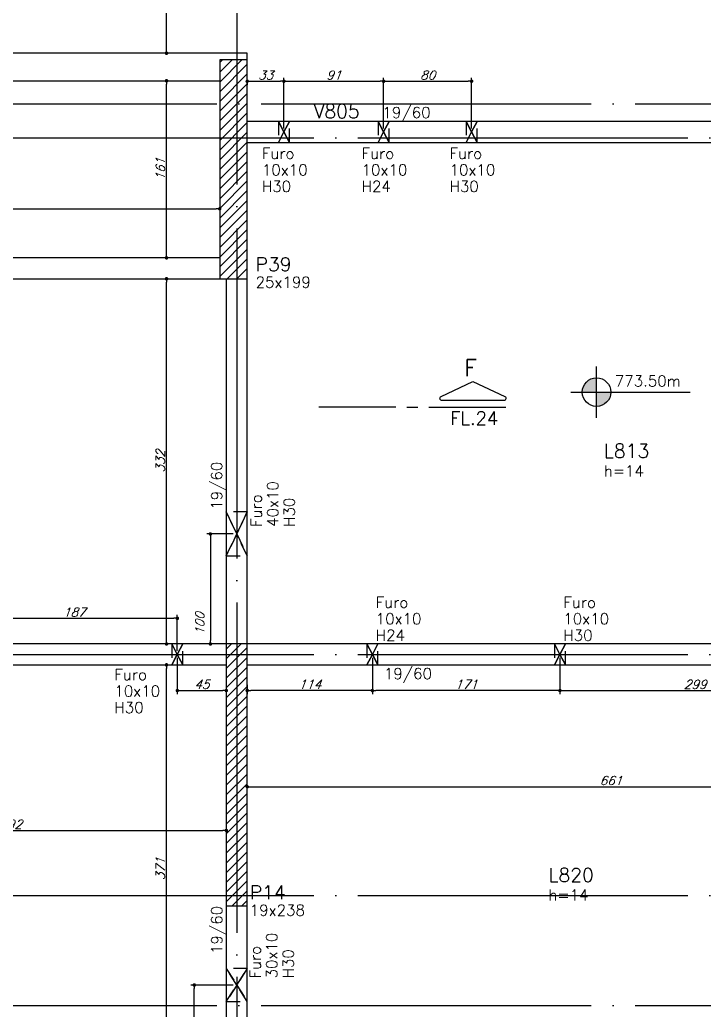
# Model space of a CAD drawing. Extents: x -5173 to 5397, y -2411 to 2089.
# Drawn here: x 408 to 1030, y 551 to 1451 of the extents above; entities that cross this region are included whole.
import ezdxf
from ezdxf.enums import TextEntityAlignment as Align

# ---------------------------------------------------------------- set-up
doc = ezdxf.new("R2010")
doc.units = 0
doc.header["$LTSCALE"] = 50
doc.header["$MEASUREMENT"] = 0
doc.linetypes.add('EIXO', pattern=[6.8, 6, -0.4, 0, -0.4])
doc.linetypes.add('HIDDEN', pattern=[0.375, 0.25, -0.125])
doc.layers.get('0').update_dxf_attribs({"linetype": 'CONTINUOUS'})
doc.layers.get('DEFPOINTS').update_dxf_attribs({"linetype": 'CONTINUOUS'})
for name, color, linetype in [('F-CORTE-INDICAÇÃO', 4, 'CONTINUOUS'), ('F-COTAS', 106, 'CONTINUOUS'), ('F-COTAS-FUROS-VIGA', 50, 'CONTINUOUS'), ('F-EIXO', 12, 'EIXO'), ('F-FURO-PAREDE', 2, 'HIDDEN'), ('F-FURO-PAREDE-TEXTOS', 2, 'CONTINUOUS'), ('F-LAJES-DIM', 2, 'CONTINUOUS'), ('F-LAJES-NOME', 4, 'CONTINUOUS'), ('F-NÍVEL-PLANTA', 2, 'CONTINUOUS'), ('F-PILARES-DIM', 172, 'CONTINUOUS'), ('F-PILARES-HACH', 174, 'CONTINUOUS'), ('F-PILARES-NOME', 170, 'CONTINUOUS'), ('F-PILARES-S', 170, 'CONTINUOUS'), ('F-TEXTO', 6, 'CONTINUOUS'), ('F-VIGAS', 3, 'CONTINUOUS'), ('F-VIGAS-DIM', 2, 'CONTINUOUS'), ('F-VIGAS-NOME', 4, 'CONTINUOUS')]:
    doc.layers.add(name, color=color, linetype=linetype)
doc.styles.add('CP-TEXT-INCL', font='simplex.shx', dxfattribs={"oblique": 20})
doc.styles.add('MCP', font='simplex.shx')
doc.styles.add('ROMANS', font='simplex.shx')
doc.dimstyles.new('CP-COTAS-50', dxfattribs={"dimscale": 0.64, "dimtxt": 12.5, "dimasz": 5, "dimexe": 5, "dimexo": 5, "dimgap": 2.5, "dimtad": 1, "dimdec": 1, "dimdsep": 46, "dimtxsty": 'CP-TEXT-INCL', "dimblk1": 'DOT', "dimblk2": 'DOT', "dimsah": 1, "dimcen": 9, "dimclrd": 256, "dimclre": 256, "dimclrt": 256, "dimadec": 0, "dimazin": 0, "dimtfac": 1, "dimtdec": 1, "dimtmove": 2, "dimatfit": 3, "dimldrblk": 'DOT', "dimfxl": 0, "dimtolj": 1, "dimarcsym": 0})

# ---------------------------------------------------------------- blocks, each defined once
blk = doc.blocks.new('Nível - Planta')
at = {"layer": 'F-NÍVEL-PLANTA'}
h = blk.add_hatch(color=71, dxfattribs=at)
h.paths.add_polyline_path([(0, 0), (0, 0.26, 0.414214), (-0.26, 0)])
h.paths.add_polyline_path([(0.26, 0), (0, 0), (0, -0.26, 0.414214)])
for p, q in [((0, -0.469), (0, 0.469)), ((-0.469, 0), (1.704, 0))]:
    blk.add_line(p, q, dxfattribs=at)
blk.add_circle((0, 0), 0.26, dxfattribs=at)
at = {"layer": 'F-TEXTO', "color": 3, "style": 'MCP'}
blk.add_attdef('NÍVEL', (0.333, 0.102), '', height=0.2, dxfattribs=at)
blk = doc.blocks.new('_DOT')
at = {"color": 0, "linetype": 'ByBlock'}
blk.add_line((-0.5, 0), (-1, 0), dxfattribs=at)
at = {"color": 0, "linetype": 'ByBlock', "const_width": 0.5}
blk.add_lwpolyline([(-0.25, 0, 1), (0.25, 0, 1)], format="xyb", close=True, dxfattribs=at)
blk = doc.blocks.new('*D43')
at = {"layer": 'DEFPOINTS', "color": 0, "linetype": 'Continuous', "transparency": 16777216}
for p in [(541.64, 864.5), (541.64, 864.5), (541.64, 493.5)]:
    blk.add_point(p, dxfattribs=at)
at = {"layer": 'F-COTAS', "linetype": 'Continuous', "lineweight": -2, "transparency": 16777216}
blk.add_line((541.64, 496.7), (541.64, 861.3), dxfattribs=at)
at = {"layer": 'F-COTAS', "linetype": 'Continuous', "lineweight": -2, "transparency": 16777216, "xscale": 3.2, "yscale": 3.2, "zscale": 3.2}
for p, rotation in [((541.64, 864.5), 90), ((541.64, 493.5), 270)]:
    blk.add_blockref('_DOT', p, dxfattribs=dict(at, rotation=rotation))
at = {"layer": 'F-COTAS', "linetype": 'Continuous', "transparency": 16777216, "insert": (536.04, 679), "char_height": 8, "attachment_point": 5, "rotation": 90, "style": 'CP-TEXT-INCL'}
blk.add_mtext('\\A1;371', dxfattribs=at)
blk = doc.blocks.new('*D44')
at = {"layer": 'DEFPOINTS', "color": 0, "linetype": 'Continuous', "transparency": 16777216}
for p in [(541.64, 1215.5), (541.64, 1215.5), (541.64, 883.5)]:
    blk.add_point(p, dxfattribs=at)
at = {"layer": 'F-COTAS', "linetype": 'Continuous', "lineweight": -2, "transparency": 16777216}
blk.add_line((541.64, 886.7), (541.64, 1212.3), dxfattribs=at)
at = {"layer": 'F-COTAS', "linetype": 'Continuous', "lineweight": -2, "transparency": 16777216, "xscale": 3.2, "yscale": 3.2, "zscale": 3.2}
for p, rotation in [((541.64, 1215.5), 90), ((541.64, 883.5), 270)]:
    blk.add_blockref('_DOT', p, dxfattribs=dict(at, rotation=rotation))
at = {"layer": 'F-COTAS', "linetype": 'Continuous', "transparency": 16777216, "insert": (536.04, 1049.5), "char_height": 8, "attachment_point": 5, "rotation": 90, "style": 'CP-TEXT-INCL'}
blk.add_mtext('\\A1;332', dxfattribs=at)
blk = doc.blocks.new('*D45')
at = {"layer": 'DEFPOINTS', "color": 0, "linetype": 'Continuous', "transparency": 16777216}
for p in [(541.64, 1395.5), (541.64, 1395.5), (541.64, 1234.5)]:
    blk.add_point(p, dxfattribs=at)
at = {"layer": 'F-COTAS', "linetype": 'Continuous', "lineweight": -2, "transparency": 16777216}
blk.add_line((541.64, 1237.7), (541.64, 1392.3), dxfattribs=at)
at = {"layer": 'F-COTAS', "linetype": 'Continuous', "lineweight": -2, "transparency": 16777216, "xscale": 3.2, "yscale": 3.2, "zscale": 3.2}
for p, rotation in [((541.64, 1395.5), 90), ((541.64, 1234.5), 270)]:
    blk.add_blockref('_DOT', p, dxfattribs=dict(at, rotation=rotation))
at = {"layer": 'F-COTAS', "linetype": 'Continuous', "transparency": 16777216, "insert": (536.04, 1315), "char_height": 8, "attachment_point": 5, "rotation": 90, "style": 'CP-TEXT-INCL'}
blk.add_mtext('\\A1;161', dxfattribs=at)
blk = doc.blocks.new('*D46')
at = {"layer": 'DEFPOINTS', "color": 0, "linetype": 'Continuous', "transparency": 16777216}
for p in [(541.64, 1655.5), (541.64, 1655.5), (541.64, 1420.5)]:
    blk.add_point(p, dxfattribs=at)
at = {"layer": 'F-COTAS', "linetype": 'Continuous', "lineweight": -2, "transparency": 16777216}
blk.add_line((541.64, 1423.7), (541.64, 1652.3), dxfattribs=at)
at = {"layer": 'F-COTAS', "linetype": 'Continuous', "lineweight": -2, "transparency": 16777216, "xscale": 3.2, "yscale": 3.2, "zscale": 3.2}
for p, rotation in [((541.64, 1655.5), 90), ((541.64, 1420.5), 270)]:
    blk.add_blockref('_DOT', p, dxfattribs=dict(at, rotation=rotation))
at = {"layer": 'F-COTAS', "linetype": 'Continuous', "transparency": 16777216, "insert": (536.04, 1538), "char_height": 8, "attachment_point": 5, "rotation": 90, "style": 'CP-TEXT-INCL'}
blk.add_mtext('\\A1;235', dxfattribs=at)
blk = doc.blocks.new('*D91')
at = {"layer": 'DEFPOINTS', "color": 0, "linetype": 'Continuous', "transparency": 16777216}
for p in [(142.5, 1279.11), (590, 1279.11), (590, 1279.11)]:
    blk.add_point(p, dxfattribs=at)
at = {"layer": 'F-COTAS', "linetype": 'Continuous', "lineweight": -2, "transparency": 16777216}
blk.add_line((145.7, 1279.11), (586.8, 1279.11), dxfattribs=at)
at = {"layer": 'F-COTAS', "linetype": 'Continuous', "lineweight": -2, "transparency": 16777216, "xscale": 3.2, "yscale": 3.2, "zscale": 3.2, "rotation": 180}
blk.add_blockref('_DOT', (142.5, 1279.11), dxfattribs=at)
at = {"layer": 'F-COTAS', "linetype": 'Continuous', "lineweight": -2, "transparency": 16777216, "xscale": 3.2, "yscale": 3.2, "zscale": 3.2}
blk.add_blockref('_DOT', (590, 1279.11), dxfattribs=at)
at = {"layer": 'F-COTAS', "linetype": 'Continuous', "transparency": 16777216, "insert": (366.25, 1284.71), "char_height": 8, "attachment_point": 5, "style": 'CP-TEXT-INCL'}
blk.add_mtext('\\A1;447.5', dxfattribs=at)
blk = doc.blocks.new('*D104')
at = {"layer": 'DEFPOINTS', "color": 0, "linetype": 'Continuous', "transparency": 16777216}
for p in [(204, 713.98), (596, 713.98), (596, 713.98)]:
    blk.add_point(p, dxfattribs=at)
at = {"layer": 'F-COTAS', "linetype": 'Continuous', "lineweight": -2, "transparency": 16777216}
blk.add_line((207.2, 713.98), (592.8, 713.98), dxfattribs=at)
at = {"layer": 'F-COTAS', "linetype": 'Continuous', "lineweight": -2, "transparency": 16777216, "xscale": 3.2, "yscale": 3.2, "zscale": 3.2, "rotation": 180}
blk.add_blockref('_DOT', (204, 713.98), dxfattribs=at)
at = {"layer": 'F-COTAS', "linetype": 'Continuous', "lineweight": -2, "transparency": 16777216, "xscale": 3.2, "yscale": 3.2, "zscale": 3.2}
blk.add_blockref('_DOT', (596, 713.98), dxfattribs=at)
at = {"layer": 'F-COTAS', "linetype": 'Continuous', "transparency": 16777216, "insert": (400, 719.58), "char_height": 8, "attachment_point": 5, "style": 'CP-TEXT-INCL'}
blk.add_mtext('\\A1;392', dxfattribs=at)
blk = doc.blocks.new('*D105')
at = {"layer": 'DEFPOINTS', "color": 0, "linetype": 'Continuous', "transparency": 16777216}
for p in [(615, 748.29), (1276, 753.73), (1276, 753.73)]:
    blk.add_point(p, dxfattribs=at)
at = {"layer": 'F-COTAS', "linetype": 'Continuous', "lineweight": -2, "transparency": 16777216}
for p, q in [((615, 751.49), (615, 756.93)), ((618.2, 753.73), (1272.8, 753.73)), ((1276, 750.53), (1276, 750.53))]:
    blk.add_line(p, q, dxfattribs=at)
at = {"layer": 'F-COTAS', "linetype": 'Continuous', "lineweight": -2, "transparency": 16777216, "xscale": 3.2, "yscale": 3.2, "zscale": 3.2, "rotation": 180}
blk.add_blockref('_DOT', (615, 753.73), dxfattribs=at)
at = {"layer": 'F-COTAS', "linetype": 'Continuous', "lineweight": -2, "transparency": 16777216, "xscale": 3.2, "yscale": 3.2, "zscale": 3.2}
blk.add_blockref('_DOT', (1276, 753.73), dxfattribs=at)
at = {"layer": 'F-COTAS', "linetype": 'Continuous', "transparency": 16777216, "insert": (945.5, 759.33), "char_height": 8, "attachment_point": 5, "style": 'CP-TEXT-INCL'}
blk.add_mtext('\\A1;661', dxfattribs=at)
blk = doc.blocks.new('*U183')
at = {"layer": 'F-EIXO'}
blk.add_line((0, 0), (7197, 0), dxfattribs=at)
at = {"layer": 'F-TEXTO', "style": 'ROMANS'}
blk.add_attdef('EIXO', text='', height=17.5, dxfattribs=at).set_placement((-28.2072, 0), align=Align.MIDDLE_CENTER)
blk = doc.blocks.new('*U184')
at = {"layer": 'F-EIXO'}
blk.add_line((0, 0), (7285, 0), dxfattribs=at)
at = {"layer": 'F-TEXTO', "style": 'ROMANS'}
blk.add_attdef('EIXO', text='', height=17.5, dxfattribs=at).set_placement((-28.2072, 0), align=Align.MIDDLE_CENTER)
blk = doc.blocks.new('*U191')
at = {"layer": 'F-EIXO'}
blk.add_line((0, 0), (7197, 0), dxfattribs=at)
at = {"layer": 'F-TEXTO', "style": 'ROMANS'}
blk.add_attdef('EIXO', text='', height=17.5, dxfattribs=at).set_placement((-28.2072, 0), align=Align.MIDDLE_CENTER)
blk = doc.blocks.new('*U192')
at = {"layer": 'F-EIXO'}
blk.add_line((0, 0), (7197, 0), dxfattribs=at)
at = {"layer": 'F-TEXTO', "style": 'ROMANS'}
blk.add_attdef('EIXO', text='', height=17.5, dxfattribs=at).set_placement((-28.2072, 0), align=Align.MIDDLE_CENTER)
blk = doc.blocks.new('*U193')
at = {"layer": 'F-EIXO'}
blk.add_line((0, 0), (7285, 0), dxfattribs=at)
at = {"layer": 'F-TEXTO', "style": 'ROMANS'}
blk.add_attdef('EIXO', text='', height=17.5, dxfattribs=at).set_placement((-28.2072, 0), align=Align.MIDDLE_CENTER)
blk = doc.blocks.new('*U201')
at = {"layer": 'F-EIXO'}
blk.add_line((0, 0), (0, -3127.88), dxfattribs=at)
at = {"layer": 'F-TEXTO', "style": 'ROMANS'}
blk.add_attdef('EIXO', text='', height=17.5, rotation=360, dxfattribs=at).set_placement((0, 28.21), align=Align.MIDDLE_CENTER)
blk = doc.blocks.new('*U219')
at = {"layer": 'F-CORTE-INDICAÇÃO'}
for p, q in [((70, 0), (0, 0)), ((80, 0), (90, 0)), ((100, 0), (170, 0))]:
    blk.add_line(p, q, dxfattribs=at)
blk.add_lwpolyline([(112, 6, -0.802585), (111.15, 9.81), (140, 23.26), (168.85, 9.81, -0.802585), (168, 6)], format="xyb", close=True, dxfattribs=at)
at = {"layer": 'F-CORTE-INDICAÇÃO', "style": 'ROMANS'}
blk.add_attdef('CORTE', text='', height=15, dxfattribs=at).set_placement((140, 35.76), align=Align.MIDDLE_CENTER)
at = {"layer": 'F-CORTE-INDICAÇÃO', "color": 2, "style": 'ROMANS'}
blk.add_attdef('FOLHA', text='', height=12, dxfattribs=at).set_placement((80.51, -10), align=Align.MIDDLE_CENTER)
blk = doc.blocks.new('*D636')
at = {"layer": 'DEFPOINTS', "color": 0, "linetype": 'Continuous', "transparency": 16777216}
for p in [(615, 1396.99), (648.34, 1395.06), (648.34, 1349)]:
    blk.add_point(p, dxfattribs=at)
at = {"layer": 'F-COTAS-FUROS-VIGA', "linetype": 'Continuous', "lineweight": -2, "transparency": 16777216}
for p, q in [((648.34, 1352.2), (648.34, 1398.26)), ((615, 1393.79), (615, 1391.86)), ((618.2, 1395.06), (645.14, 1395.06))]:
    blk.add_line(p, q, dxfattribs=at)
at = {"layer": 'F-COTAS-FUROS-VIGA', "linetype": 'Continuous', "lineweight": -2, "transparency": 16777216, "xscale": 3.2, "yscale": 3.2, "zscale": 3.2, "rotation": 180}
blk.add_blockref('_DOT', (615, 1395.06), dxfattribs=at)
at = {"layer": 'F-COTAS-FUROS-VIGA', "linetype": 'Continuous', "lineweight": -2, "transparency": 16777216, "xscale": 3.2, "yscale": 3.2, "zscale": 3.2}
blk.add_blockref('_DOT', (648.34, 1395.06), dxfattribs=at)
at = {"layer": 'F-COTAS-FUROS-VIGA', "linetype": 'Continuous', "transparency": 16777216, "insert": (631.67, 1400.66), "char_height": 8, "attachment_point": 5, "style": 'CP-TEXT-INCL'}
blk.add_mtext('\\A1;33', dxfattribs=at)
blk = doc.blocks.new('*D637')
at = {"layer": 'DEFPOINTS', "color": 0, "linetype": 'Continuous', "transparency": 16777216}
for p in [(738.99, 1395.06), (648.34, 1349), (738.99, 1349)]:
    blk.add_point(p, dxfattribs=at)
at = {"layer": 'F-COTAS-FUROS-VIGA', "linetype": 'Continuous', "lineweight": -2, "transparency": 16777216}
for p, q in [((648.34, 1352.2), (648.34, 1398.26)), ((738.99, 1352.2), (738.99, 1398.26)), ((651.54, 1395.06), (735.79, 1395.06))]:
    blk.add_line(p, q, dxfattribs=at)
at = {"layer": 'F-COTAS-FUROS-VIGA', "linetype": 'Continuous', "lineweight": -2, "transparency": 16777216, "xscale": 3.2, "yscale": 3.2, "zscale": 3.2, "rotation": 180}
blk.add_blockref('_DOT', (648.34, 1395.06), dxfattribs=at)
at = {"layer": 'F-COTAS-FUROS-VIGA', "linetype": 'Continuous', "lineweight": -2, "transparency": 16777216, "xscale": 3.2, "yscale": 3.2, "zscale": 3.2}
blk.add_blockref('_DOT', (738.99, 1395.06), dxfattribs=at)
at = {"layer": 'F-COTAS-FUROS-VIGA', "linetype": 'Continuous', "transparency": 16777216, "insert": (693.67, 1400.66), "char_height": 8, "attachment_point": 5, "style": 'CP-TEXT-INCL'}
blk.add_mtext('\\A1;91', dxfattribs=at)
blk = doc.blocks.new('*D638')
at = {"layer": 'DEFPOINTS', "color": 0, "linetype": 'Continuous', "transparency": 16777216}
for p in [(818.93, 1395.06), (738.99, 1349), (818.93, 1349)]:
    blk.add_point(p, dxfattribs=at)
at = {"layer": 'F-COTAS-FUROS-VIGA', "linetype": 'Continuous', "lineweight": -2, "transparency": 16777216}
for p, q in [((738.99, 1352.2), (738.99, 1398.26)), ((818.93, 1352.2), (818.93, 1398.26)), ((742.19, 1395.06), (815.73, 1395.06))]:
    blk.add_line(p, q, dxfattribs=at)
at = {"layer": 'F-COTAS-FUROS-VIGA', "linetype": 'Continuous', "lineweight": -2, "transparency": 16777216, "xscale": 3.2, "yscale": 3.2, "zscale": 3.2, "rotation": 180}
blk.add_blockref('_DOT', (738.99, 1395.06), dxfattribs=at)
at = {"layer": 'F-COTAS-FUROS-VIGA', "linetype": 'Continuous', "lineweight": -2, "transparency": 16777216, "xscale": 3.2, "yscale": 3.2, "zscale": 3.2}
blk.add_blockref('_DOT', (818.93, 1395.06), dxfattribs=at)
at = {"layer": 'F-COTAS-FUROS-VIGA', "linetype": 'Continuous', "transparency": 16777216, "insert": (778.96, 1400.66), "char_height": 8, "attachment_point": 5, "style": 'CP-TEXT-INCL'}
blk.add_mtext('\\A1;80', dxfattribs=at)
blk = doc.blocks.new('*D658')
at = {"layer": 'DEFPOINTS', "color": 0, "linetype": 'Continuous', "transparency": 16777216}
for p in [(566.88, 573.48), (605.5, 573.48), (575.06, 493.5)]:
    blk.add_point(p, dxfattribs=at)
at = {"layer": 'F-COTAS-FUROS-VIGA', "linetype": 'Continuous', "lineweight": -2, "transparency": 16777216}
for p, q in [((602.3, 573.48), (563.68, 573.48)), ((566.88, 496.7), (566.88, 570.28)), ((571.86, 493.5), (563.68, 493.5))]:
    blk.add_line(p, q, dxfattribs=at)
at = {"layer": 'F-COTAS-FUROS-VIGA', "linetype": 'Continuous', "lineweight": -2, "transparency": 16777216, "xscale": 3.2, "yscale": 3.2, "zscale": 3.2}
for p, rotation in [((566.88, 573.48), 90), ((566.88, 493.5), 270)]:
    blk.add_blockref('_DOT', p, dxfattribs=dict(at, rotation=rotation))
at = {"layer": 'F-COTAS-FUROS-VIGA', "linetype": 'Continuous', "transparency": 16777216, "insert": (561.28, 533.49), "char_height": 8, "attachment_point": 5, "rotation": 90, "style": 'CP-TEXT-INCL'}
blk.add_mtext('\\A1;80', dxfattribs=at)
blk = doc.blocks.new('*D661')
at = {"layer": 'DEFPOINTS', "color": 0, "linetype": 'Continuous', "transparency": 16777216}
for p in [(551.45, 906.83), (364.03, 874), (551.45, 874)]:
    blk.add_point(p, dxfattribs=at)
at = {"layer": 'F-COTAS-FUROS-VIGA', "linetype": 'Continuous', "lineweight": -2, "transparency": 16777216}
for p, q in [((364.03, 877.2), (364.03, 910.03)), ((551.45, 877.2), (551.45, 910.03)), ((367.23, 906.83), (548.25, 906.83))]:
    blk.add_line(p, q, dxfattribs=at)
at = {"layer": 'F-COTAS-FUROS-VIGA', "linetype": 'Continuous', "lineweight": -2, "transparency": 16777216, "xscale": 3.2, "yscale": 3.2, "zscale": 3.2, "rotation": 180}
blk.add_blockref('_DOT', (364.03, 906.83), dxfattribs=at)
at = {"layer": 'F-COTAS-FUROS-VIGA', "linetype": 'Continuous', "lineweight": -2, "transparency": 16777216, "xscale": 3.2, "yscale": 3.2, "zscale": 3.2}
blk.add_blockref('_DOT', (551.45, 906.83), dxfattribs=at)
at = {"layer": 'F-COTAS-FUROS-VIGA', "linetype": 'Continuous', "transparency": 16777216, "insert": (457.74, 912.43), "char_height": 8, "attachment_point": 5, "style": 'CP-TEXT-INCL'}
blk.add_mtext('\\A1;187', dxfattribs=at)
blk = doc.blocks.new('*D662')
at = {"layer": 'DEFPOINTS', "color": 0, "linetype": 'Continuous', "transparency": 16777216}
for p in [(605.5, 983.51), (581.51, 883.5), (586.21, 883.5)]:
    blk.add_point(p, dxfattribs=at)
at = {"layer": 'F-COTAS-FUROS-VIGA', "linetype": 'Continuous', "lineweight": -2, "transparency": 16777216}
for p, q in [((602.3, 983.51), (578.31, 983.51)), ((581.51, 980.31), (581.51, 886.7)), ((583.01, 883.5), (578.31, 883.5))]:
    blk.add_line(p, q, dxfattribs=at)
at = {"layer": 'F-COTAS-FUROS-VIGA', "linetype": 'Continuous', "lineweight": -2, "transparency": 16777216, "xscale": 3.2, "yscale": 3.2, "zscale": 3.2}
for p, rotation in [((581.51, 983.51), 90), ((581.51, 883.5), 270)]:
    blk.add_blockref('_DOT', p, dxfattribs=dict(at, rotation=rotation))
at = {"layer": 'F-COTAS-FUROS-VIGA', "linetype": 'Continuous', "transparency": 16777216, "insert": (571.91, 901.83), "char_height": 8, "attachment_point": 5, "rotation": 90, "style": 'CP-TEXT-INCL'}
blk.add_mtext('\\A1;100', dxfattribs=at)
blk = doc.blocks.new('*D663')
at = {"layer": 'DEFPOINTS', "color": 0, "linetype": 'Continuous', "transparency": 16777216}
for p in [(551.45, 874), (596, 857.86), (596, 841.17)]:
    blk.add_point(p, dxfattribs=at)
at = {"layer": 'F-COTAS-FUROS-VIGA', "linetype": 'Continuous', "lineweight": -2, "transparency": 16777216}
for p, q in [((551.45, 870.8), (551.45, 837.97)), ((596, 854.66), (596, 837.97)), ((554.65, 841.17), (592.8, 841.17))]:
    blk.add_line(p, q, dxfattribs=at)
at = {"layer": 'F-COTAS-FUROS-VIGA', "linetype": 'Continuous', "lineweight": -2, "transparency": 16777216, "xscale": 3.2, "yscale": 3.2, "zscale": 3.2, "rotation": 180}
blk.add_blockref('_DOT', (551.45, 841.17), dxfattribs=at)
at = {"layer": 'F-COTAS-FUROS-VIGA', "linetype": 'Continuous', "lineweight": -2, "transparency": 16777216, "xscale": 3.2, "yscale": 3.2, "zscale": 3.2}
blk.add_blockref('_DOT', (596, 841.17), dxfattribs=at)
at = {"layer": 'F-COTAS-FUROS-VIGA', "linetype": 'Continuous', "transparency": 16777216, "insert": (573.73, 846.77), "char_height": 8, "attachment_point": 5, "style": 'CP-TEXT-INCL'}
blk.add_mtext('\\A1;45', dxfattribs=at)
blk = doc.blocks.new('*D664')
at = {"layer": 'DEFPOINTS', "color": 0, "linetype": 'Continuous', "transparency": 16777216}
for p in [(728.75, 874), (615, 849.62), (615, 841.17)]:
    blk.add_point(p, dxfattribs=at)
at = {"layer": 'F-COTAS-FUROS-VIGA', "linetype": 'Continuous', "lineweight": -2, "transparency": 16777216}
for p, q in [((728.75, 870.8), (728.75, 837.97)), ((615, 846.42), (615, 837.97)), ((725.55, 841.17), (618.2, 841.17))]:
    blk.add_line(p, q, dxfattribs=at)
at = {"layer": 'F-COTAS-FUROS-VIGA', "linetype": 'Continuous', "lineweight": -2, "transparency": 16777216, "xscale": 3.2, "yscale": 3.2, "zscale": 3.2, "rotation": 180}
blk.add_blockref('_DOT', (615, 841.17), dxfattribs=at)
at = {"layer": 'F-COTAS-FUROS-VIGA', "linetype": 'Continuous', "lineweight": -2, "transparency": 16777216, "xscale": 3.2, "yscale": 3.2, "zscale": 3.2}
blk.add_blockref('_DOT', (728.75, 841.17), dxfattribs=at)
at = {"layer": 'F-COTAS-FUROS-VIGA', "linetype": 'Continuous', "transparency": 16777216, "insert": (671.87, 846.77), "char_height": 8, "attachment_point": 5, "style": 'CP-TEXT-INCL'}
blk.add_mtext('\\A1;114', dxfattribs=at)
blk = doc.blocks.new('*D665')
at = {"layer": 'DEFPOINTS', "color": 0, "linetype": 'Continuous', "transparency": 16777216}
for p in [(728.75, 874), (899.26, 874), (728.75, 841.17)]:
    blk.add_point(p, dxfattribs=at)
at = {"layer": 'F-COTAS-FUROS-VIGA', "linetype": 'Continuous', "lineweight": -2, "transparency": 16777216}
for p, q in [((728.75, 870.8), (728.75, 837.97)), ((899.26, 870.8), (899.26, 837.97)), ((896.06, 841.17), (731.95, 841.17))]:
    blk.add_line(p, q, dxfattribs=at)
at = {"layer": 'F-COTAS-FUROS-VIGA', "linetype": 'Continuous', "lineweight": -2, "transparency": 16777216, "xscale": 3.2, "yscale": 3.2, "zscale": 3.2, "rotation": 180}
blk.add_blockref('_DOT', (728.75, 841.17), dxfattribs=at)
at = {"layer": 'F-COTAS-FUROS-VIGA', "linetype": 'Continuous', "lineweight": -2, "transparency": 16777216, "xscale": 3.2, "yscale": 3.2, "zscale": 3.2}
blk.add_blockref('_DOT', (899.26, 841.17), dxfattribs=at)
at = {"layer": 'F-COTAS-FUROS-VIGA', "linetype": 'Continuous', "transparency": 16777216, "insert": (814, 846.77), "char_height": 8, "attachment_point": 5, "style": 'CP-TEXT-INCL'}
blk.add_mtext('\\A1;171', dxfattribs=at)
blk = doc.blocks.new('*D666')
at = {"layer": 'DEFPOINTS', "color": 0, "linetype": 'Continuous', "transparency": 16777216}
for p in [(899.26, 874), (1198.71, 874), (1198.71, 841.17)]:
    blk.add_point(p, dxfattribs=at)
at = {"layer": 'F-COTAS-FUROS-VIGA', "linetype": 'Continuous', "lineweight": -2, "transparency": 16777216}
for p, q in [((899.26, 870.8), (899.26, 837.97)), ((1198.71, 870.8), (1198.71, 837.97)), ((902.46, 841.17), (1195.51, 841.17))]:
    blk.add_line(p, q, dxfattribs=at)
at = {"layer": 'F-COTAS-FUROS-VIGA', "linetype": 'Continuous', "lineweight": -2, "transparency": 16777216, "xscale": 3.2, "yscale": 3.2, "zscale": 3.2, "rotation": 180}
blk.add_blockref('_DOT', (899.26, 841.17), dxfattribs=at)
at = {"layer": 'F-COTAS-FUROS-VIGA', "linetype": 'Continuous', "lineweight": -2, "transparency": 16777216, "xscale": 3.2, "yscale": 3.2, "zscale": 3.2}
blk.add_blockref('_DOT', (1198.71, 841.17), dxfattribs=at)
at = {"layer": 'F-COTAS-FUROS-VIGA', "linetype": 'Continuous', "transparency": 16777216, "insert": (1022.05, 846.77), "char_height": 8, "attachment_point": 5, "style": 'CP-TEXT-INCL'}
blk.add_mtext('\\A1;299', dxfattribs=at)

msp = doc.modelspace()

# ---------------------------------------------------------------- hatches: boundary and pattern name
at = {"layer": 'F-PILARES-HACH', "linetype": 'Continuous'}
h = msp.add_hatch(dxfattribs=at)
h.set_pattern_fill('ANSI31', color=256, scale=50, style=0)
h.paths.add_polyline_path([(590, 1215.5), (615, 1215.5), (615, 1414.5), (590, 1414.5)], flags=16)
h = msp.add_hatch(dxfattribs=at)
h.set_pattern_fill('ANSI31', color=256, scale=50, style=0)
h.paths.add_polyline_path([(596, 645.5), (615, 645.5), (615, 883.5), (596, 883.5)], flags=16)

# ---------------------------------------------------------------- linework, layer by layer
at = {"layer": 'F-FURO-PAREDE'}
for points in [[(648.343, 1349), (643.343, 1339.5), (653.343, 1339.5), (648.343, 1349), (653.343, 1339.5), (653.343, 1358.5), (648.343, 1349), (653.343, 1358.5), (643.343, 1358.5), (648.343, 1349), (643.343, 1358.5), (643.343, 1339.5), (648.343, 1349)], [(738.989, 1349), (733.989, 1339.5), (743.989, 1339.5), (738.989, 1349), (743.989, 1339.5), (743.989, 1358.5), (738.989, 1349), (743.989, 1358.5), (733.989, 1358.5), (738.989, 1349), (733.989, 1358.5), (733.989, 1339.5), (738.989, 1349)], [(818.929, 1349), (813.929, 1339.5), (823.929, 1339.5), (818.929, 1349), (823.929, 1339.5), (823.929, 1358.5), (818.929, 1349), (823.929, 1358.5), (813.929, 1358.5), (818.929, 1349), (813.929, 1358.5), (813.929, 1339.5), (818.929, 1349)], [(605.5, 983.506), (615, 963.506), (615, 1003.506), (605.5, 983.506), (615, 1003.506), (596, 1003.506), (605.5, 983.506), (596, 1003.506), (596, 963.506), (605.5, 983.506), (596, 963.506), (615, 963.506), (605.5, 983.506)], [(551.454, 874), (546.454, 864.5), (556.454, 864.5), (551.454, 874), (556.454, 864.5), (556.454, 883.5), (551.454, 874), (556.454, 883.5), (546.454, 883.5), (551.454, 874), (546.454, 883.5), (546.454, 864.5), (551.454, 874)], [(728.749, 874), (723.749, 864.5), (733.749, 864.5), (728.749, 874), (733.749, 864.5), (733.749, 883.5), (728.749, 874), (733.749, 883.5), (723.749, 883.5), (728.749, 874), (723.749, 883.5), (723.749, 864.5), (728.749, 874)], [(899.257, 874), (894.257, 864.5), (904.257, 864.5), (899.257, 874), (904.257, 864.5), (904.257, 883.5), (899.257, 874), (904.257, 883.5), (894.257, 883.5), (899.257, 874), (894.257, 883.5), (894.257, 864.5), (899.257, 874)], [(605.5, 573.482), (615, 558.482), (615, 588.482), (605.5, 573.482), (615, 588.482), (596, 588.482), (605.5, 573.482), (596, 588.482), (596, 558.482), (605.5, 573.482), (596, 558.482), (615, 558.482), (605.5, 573.482)]]:
    msp.add_lwpolyline(points, dxfattribs=at)
at = {"layer": 'F-PILARES-S', "linetype": 'Continuous'}
for points in [[(590, 1215.5), (615, 1215.5), (615, 1414.5), (590, 1414.5), (590, 1215.5)], [(596, 645.5), (615, 645.5), (615, 883.5), (596, 883.5), (596, 645.5)]]:
    msp.add_lwpolyline(points, dxfattribs=at)
at = {"layer": 'F-VIGAS'}
for points in [[(615, 1420.5), (130.5, 1420.5)], [(615, 1414.5), (615, 1420.5)], [(142.5, 1395.5), (590, 1395.5)], [(1276, 1358.5), (615, 1358.5)], [(615, 1339.5), (1276, 1339.5)], [(590, 1234.5), (142.5, 1234.5)], [(142.5, 1215.5), (590, 1215.5)], [(596, 1215.5), (596, 883.5)], [(615, 883.5), (615, 1215.5)], [(596, 883.5), (204, 883.5)], [(1276, 883.5), (615, 883.5)], [(204, 864.5), (596, 864.5)], [(615, 864.5), (1276, 864.5)], [(596, 645.5), (596, 493.5)], [(615, 493.5), (615, 645.5)]]:
    msp.add_lwpolyline(points, dxfattribs=at)

# ---------------------------------------------------------------- block references
at = {"layer": 'F-CORTE-INDICAÇÃO', "linetype": 'Continuous'}
ref = msp.add_blockref('*U219', (680.205, 1098.7), dxfattribs=at)
ref.add_attrib('FOLHA', 'FL.24', dxfattribs={"color": 2, "height": 12, "style": 'ROMANS'}).set_placement((821.288, 1088.7), align=Align.MIDDLE_CENTER)
ref.add_attrib('CORTE', 'F', dxfattribs={"height": 15, "style": 'ROMANS'}).set_placement((818.062, 1134.463), align=Align.MIDDLE_CENTER)
at = {"layer": 'F-EIXO', "linetype": 'Continuous'}
for name, p in [('*U201', (605.5, 1941.357)), ('*U193', (-3793.715, 1374.5)), ('*U192', (-3705.761, 1343.5)), ('*U191', (-3705.761, 874)), ('*U183', (-3705.761, 655)), ('*U184', (-3793.715, 555))]:
    msp.add_blockref(name, p, dxfattribs=at)
at = {"layer": 'F-NÍVEL-PLANTA', "linetype": 'Continuous', "xscale": 50, "yscale": 50, "zscale": 50}
msp.add_blockref('Nível - Planta', (932.509, 1112.444), dxfattribs=at).add_auto_attribs({'NÍVEL': '773.50m'})

# ---------------------------------------------------------------- texts
at = {"layer": 'F-FURO-PAREDE-TEXTOS', "linetype": 'Continuous', "style": 'MCP'}
for s, p in [('Furo', (628.343, 1324.5)), ('Furo', (718.989, 1324.5)), ('Furo', (798.929, 1324.5)), ('10x10', (628.343, 1309.5)), ('10x10', (718.989, 1309.5)), ('10x10', (798.929, 1309.5)), ('H30', (628.343, 1294.5)), ('H24', (718.989, 1294.5)), ('H30', (798.929, 1294.5)), ('Furo', (731.834, 916.362)), ('Furo', (902.342, 916.362)), ('10x10', (731.834, 901.362)), ('10x10', (902.342, 901.362)), ('H24', (731.834, 886.362)), ('H30', (902.342, 886.362)), ('Furo', (494.252, 850.732)), ('10x10', (494.252, 835.732)), ('H30', (494.252, 820.732))]:
    msp.add_text(s, height=10, dxfattribs=at).set_placement(p)
for s, p in [('40x10', (643.164, 989.931)), ('Furo', (628.164, 989.931)), ('H30', (658.164, 989.931)), ('30x10', (642.245, 579.482)), ('Furo', (627.245, 579.482)), ('H30', (657.245, 579.482))]:
    msp.add_text(s, height=10, rotation=90, dxfattribs=at).set_placement(p)
at = {"layer": 'F-LAJES-DIM', "linetype": 'Continuous', "style": 'MCP'}
for p in [(939.175, 1035.849), (888.783, 650.246)]:
    msp.add_text('h=14', height=10, dxfattribs=at).set_placement(p)
at = {"layer": 'F-LAJES-NOME', "linetype": 'Continuous', "style": 'MCP'}
for s, p in [('L813', (939.175, 1052.849)), ('L820', (888.783, 667.246))]:
    msp.add_text(s, height=12.5, dxfattribs=at).set_placement(p)
at = {"layer": 'F-PILARES-DIM', "linetype": 'Continuous', "style": 'MCP'}
for s, p in [('25x199', (622.628, 1207.396)), ('19x238', (617.288, 636.51))]:
    msp.add_text(s, height=10, dxfattribs=at).set_placement(p)
at = {"layer": 'F-PILARES-NOME', "linetype": 'Continuous', "style": 'MCP'}
for s, p in [('P39', (622.628, 1222.396)), ('P14', (617.288, 651.51))]:
    msp.add_text(s, height=12.5, dxfattribs=at).set_placement(p)
at = {"layer": 'F-VIGAS-DIM', "linetype": 'Continuous', "style": 'MCP'}
for p in [(737.926, 1361.625), (739.188, 851.537)]:
    msp.add_text('19/60', height=10, dxfattribs=at).set_placement(p)
for p in [(592.231, 1005.478), (592.26, 601.693)]:
    msp.add_text('19/60', height=10, rotation=90, dxfattribs=at).set_placement(p)
at = {"layer": 'F-VIGAS-NOME', "linetype": 'Continuous', "style": 'MCP'}
msp.add_text('V805', height=12.5, dxfattribs=at).set_placement((675.426, 1361.625))

# ---------------------------------------------------------------- dimensions: what is measured, and where the dimension line sits
at = {"layer": 'F-COTAS', "linetype": 'Continuous'}
for base, p1, p2, angle, picture, middle in [((541.642, 1655.5), (541.642, 1420.5), (541.642, 1655.5), 270, '*D46', (536.042, 1538)), ((541.642, 1395.5), (541.642, 1234.5), (541.642, 1395.5), 270, '*D45', (536.042, 1315)), ((590, 1279.106), (142.5, 1279.106), (590, 1279.106), 180, '*D91', (366.25, 1284.706)), ((541.642, 1215.5), (541.642, 883.5), (541.642, 1215.5), 270, '*D44', (536.042, 1049.5)), ((541.642, 864.5), (541.642, 493.5), (541.642, 864.5), 270, '*D43', (536.042, 679)), ((1276, 753.732), (615, 748.291), (1276, 753.732), 180, '*D105', (945.5, 759.332)), ((596, 713.977), (204, 713.977), (596, 713.977), 180, '*D104', (400, 719.577))]:
    dim = msp.add_linear_dim(base=base, p1=p1, p2=p2, angle=angle, dimstyle='CP-COTAS-50', dxfattribs=at)
    dim.commit()
    dim.dimension.update_dxf_attribs({"geometry": picture, "text_midpoint": middle})
at = {"layer": 'F-COTAS-FUROS-VIGA', "linetype": 'Continuous'}
for base, p1, p2, picture, middle in [((648.343, 1395.063), (615, 1396.988), (648.343, 1349), '*D636', (631.671, 1400.663)), ((738.989, 1395.063), (648.343, 1349), (738.989, 1349), '*D637', (693.666, 1400.663)), ((818.929, 1395.063), (738.989, 1349), (818.929, 1349), '*D638', (778.959, 1400.663)), ((551.454, 906.826), (364.033, 874), (551.454, 874), '*D661', (457.743, 912.426)), ((596, 841.174), (551.454, 874), (596, 857.862), '*D663', (573.727, 846.774)), ((615, 841.174), (728.749, 874), (615, 849.618), '*D664', (671.875, 846.774)), ((728.749, 841.174), (899.257, 874), (728.749, 874), '*D665', (814.003, 846.774))]:
    dim = msp.add_linear_dim(base=base, p1=p1, p2=p2, dimstyle='CP-COTAS-50', override={"dimdec": 0, "dimfxl": 7.5}, dxfattribs=at)
    dim.commit()
    dim.dimension.update_dxf_attribs({"geometry": picture, "text_midpoint": middle})
dim = msp.add_linear_dim(base=(581.507, 883.5), p1=(605.5, 983.506), p2=(586.21, 883.5), angle=90, dimstyle='CP-COTAS-50', override={"dimdec": 0, "dimfxl": 7.5}, dxfattribs=at)
dim.commit()
dim.dimension.update_dxf_attribs({"geometry": '*D662', "text_midpoint": (571.907, 901.828), "dimtype": 160})
dim = msp.add_linear_dim(base=(1198.713, 841.174), p1=(899.257, 874), p2=(1198.713, 874), dimstyle='CP-COTAS-50', override={"dimdec": 0, "dimfxl": 7.5}, dxfattribs=at)
dim.commit()
dim.dimension.update_dxf_attribs({"geometry": '*D666', "text_midpoint": (1022.054, 846.774), "dimtype": 160})
dim = msp.add_linear_dim(base=(566.882, 573.482), p1=(575.06, 493.5), p2=(605.5, 573.482), angle=90, dimstyle='CP-COTAS-50', override={"dimdec": 0, "dimfxl": 7.5}, dxfattribs=at)
dim.commit()
dim.dimension.update_dxf_attribs({"geometry": '*D658', "text_midpoint": (561.282, 533.491)})

doc.saveas('drawing.dxf')
